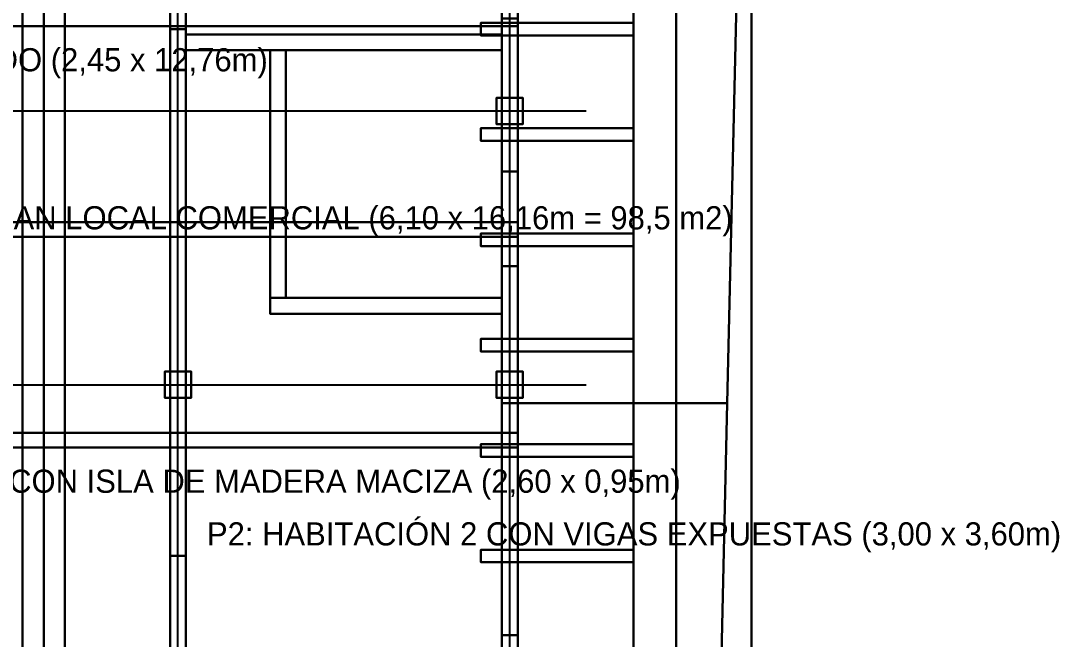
# Model space of a CAD drawing. Extents: x -0.9 to 15, y 0 to 25.9.
# Drawn here: x 4.43 to 14.29, y 12.61 to 18.48 of the extents above; entities that cross this region are included whole.
import ezdxf

# ---------------------------------------------------------------- set-up
doc = ezdxf.new("R2010")
doc.units = 0
for name, color, linetype in [('CERCA_PERIMETRAL_3D', 7, 'CONTINUOUS'), ('CHALET_CUBIERTA_ALPINA_3D', 7, 'CONTINUOUS'), ('CHALET_P2_MUROS_MADERA_3D', 7, 'CONTINUOUS'), ('CHALET_P2_TABIQUES_3D', 7, 'CONTINUOUS'), ('CHALET_VIGAS_CANECILLOS_3D', 7, 'CONTINUOUS'), ('COLUMNAS_3D', 7, 'CONTINUOUS'), ('EJES_ESTRUCTURALES', 7, 'CONTINUOUS'), ('LOSA_PISO_3D', 7, 'CONTINUOUS'), ('MUROS_EXTERIORES_3D', 7, 'CONTINUOUS'), ('P2_COLUMNAS_3D', 7, 'CONTINUOUS'), ('P2_LOSA_PISO_3D', 7, 'CONTINUOUS'), ('P2_ROTULOS', 7, 'CONTINUOUS'), ('PLANTA_SEGUNDO_PISO_2D', 7, 'CONTINUOUS'), ('ROTULOS_TEXTO', 7, 'CONTINUOUS'), ('TERRENO_3D', 7, 'CONTINUOUS')]:
    doc.layers.add(name, color=color, linetype=linetype)

msp = doc.modelspace()

# ---------------------------------------------------------------- linework, layer by layer
at = {"layer": 'CERCA_PERIMETRAL_3D', "color": 7}
for points in [[(10.6543, 0.23, -2.55), (10.6543, 24.94, -2.55), (11.3703, 24.94, -2.55), (11.3703, 0.23, -2.55)], [(10.6543, 0.23, 0.5), (11.3703, 0.23, 0.5), (11.3703, 24.94, 0.5), (10.6543, 24.94, 0.5)], [(10.6543, 24.94, -2.55), (10.6543, 0.23, -2.55), (10.6543, 0.23, 0.5), (10.6543, 24.94, 0.5)], [(11.3703, 0.23, -2.55), (11.3703, 24.94, -2.55), (11.3703, 24.94, 0.5), (11.3703, 0.23, 0.5)]]:
    msp.add_3dface(points, dxfattribs=at)
at = {"layer": 'CHALET_CUBIERTA_ALPINA_3D', "color": 1}
for points in [[(-0.95, 1.9, 5.4), (-0.95, 25.91, 5.4), (4.65, 25.91, 9.72), (4.65, 1.9, 9.72)], [(-0.95, 1.9, 5.6), (4.65, 1.9, 9.92), (4.65, 25.91, 9.92), (-0.95, 25.91, 5.6)], [(4.45, 1.9, 9.87), (4.45, 25.91, 9.87), (4.85, 25.91, 9.87), (4.85, 1.9, 9.87)], [(4.45, 1.9, 10), (4.85, 1.9, 10), (4.85, 25.91, 10), (4.45, 25.91, 10)], [(4.45, 25.91, 9.87), (4.45, 1.9, 9.87), (4.45, 1.9, 10), (4.45, 25.91, 10)], [(4.65, 1.9, 9.72), (4.65, 25.91, 9.72), (4.65, 25.91, 9.92), (4.65, 1.9, 9.92)], [(4.65, 1.9, 9.72), (4.65, 25.91, 9.72), (10.25, 25.91, 5.4), (10.25, 1.9, 5.4)], [(4.65, 1.9, 9.92), (10.25, 1.9, 5.6), (10.25, 25.91, 5.6), (4.65, 25.91, 9.92)], [(4.65, 25.91, 9.72), (4.65, 1.9, 9.72), (4.65, 1.9, 9.92), (4.65, 25.91, 9.92)], [(4.85, 1.9, 9.87), (4.85, 25.91, 9.87), (4.85, 25.91, 10), (4.85, 1.9, 10)], [(10.25, 1.9, 5.4), (10.25, 25.91, 5.4), (10.25, 25.91, 5.6), (10.25, 1.9, 5.6)]]:
    msp.add_3dface(points, dxfattribs=at)
at = {"layer": 'CHALET_P2_MUROS_MADERA_3D', "color": 6}
for points in [[(9, 17.05, 3), (9, 19.4, 3), (9.15, 19.4, 3), (9.15, 17.05, 3)], [(9, 17.05, 5.85), (9.15, 17.05, 5.85), (9.15, 19.4, 5.85), (9, 19.4, 5.85)], [(9, 19.4, 3), (9, 17.05, 3), (9, 17.05, 5.85), (9, 19.4, 5.85)], [(9.15, 17.05, 3), (9.15, 19.4, 3), (9.15, 19.4, 5.85), (9.15, 17.05, 5.85)], [(9, 16.15, 3), (9, 17.05, 3), (9.15, 17.05, 3), (9.15, 16.15, 3)], [(9, 16.15, 4.1), (9.15, 16.15, 4.1), (9.15, 17.05, 4.1), (9, 17.05, 4.1)], [(9.15, 17.05, 3), (9, 17.05, 3), (9, 17.05, 4.1), (9.15, 17.05, 4.1)], [(9, 17.05, 3), (9, 16.15, 3), (9, 16.15, 4.1), (9, 17.05, 4.1)], [(9, 16.15, 5), (9, 17.05, 5), (9.15, 17.05, 5), (9.15, 16.15, 5)], [(9, 16.15, 5.85), (9.15, 16.15, 5.85), (9.15, 17.05, 5.85), (9, 17.05, 5.85)], [(9.15, 17.05, 5), (9, 17.05, 5), (9, 17.05, 5.85), (9.15, 17.05, 5.85)], [(9, 17.05, 5), (9, 16.15, 5), (9, 16.15, 5.85), (9, 17.05, 5.85)], [(9, 17.05, 3), (9.15, 17.05, 3), (9.15, 17.05, 5.85), (9, 17.05, 5.85)], [(9.15, 16.15, 3), (9.15, 17.05, 3), (9.15, 17.05, 4.1), (9.15, 16.15, 4.1)], [(9.15, 16.15, 5), (9.15, 17.05, 5), (9.15, 17.05, 5.85), (9.15, 16.15, 5.85)], [(9, 14.85, 3), (9, 16.15, 3), (9.15, 16.15, 3), (9.15, 14.85, 3)], [(9, 14.85, 5.85), (9.15, 14.85, 5.85), (9.15, 16.15, 5.85), (9, 16.15, 5.85)], [(9.15, 16.15, 3), (9, 16.15, 3), (9, 16.15, 5.85), (9.15, 16.15, 5.85)], [(9, 16.15, 3), (9, 14.85, 3), (9, 14.85, 5.85), (9, 16.15, 5.85)], [(9, 16.15, 3), (9.15, 16.15, 3), (9.15, 16.15, 4.1), (9, 16.15, 4.1)], [(9, 16.15, 5), (9.15, 16.15, 5), (9.15, 16.15, 5.85), (9, 16.15, 5.85)], [(9.15, 14.85, 3), (9.15, 16.15, 3), (9.15, 16.15, 5.85), (9.15, 14.85, 5.85)], [(9, 12.65, 3), (9, 14.85, 3), (9.15, 14.85, 3), (9.15, 12.65, 3)], [(9, 12.65, 4), (9.15, 12.65, 4), (9.15, 14.85, 4), (9, 14.85, 4)], [(9.15, 14.85, 3), (9, 14.85, 3), (9, 14.85, 4), (9.15, 14.85, 4)], [(9, 14.85, 3), (9, 12.65, 3), (9, 12.65, 4), (9, 14.85, 4)], [(9, 12.65, 5.2), (9, 14.85, 5.2), (9.15, 14.85, 5.2), (9.15, 12.65, 5.2)], [(9, 12.65, 5.85), (9.15, 12.65, 5.85), (9.15, 14.85, 5.85), (9, 14.85, 5.85)], [(9.15, 14.85, 5.2), (9, 14.85, 5.2), (9, 14.85, 5.85), (9.15, 14.85, 5.85)], [(9, 14.85, 5.2), (9, 12.65, 5.2), (9, 12.65, 5.85), (9, 14.85, 5.85)], [(9, 14.85, 3), (9.15, 14.85, 3), (9.15, 14.85, 5.85), (9, 14.85, 5.85)], [(9.15, 12.65, 3), (9.15, 14.85, 3), (9.15, 14.85, 4), (9.15, 12.65, 4)], [(9.15, 12.65, 5.2), (9.15, 14.85, 5.2), (9.15, 14.85, 5.85), (9.15, 12.65, 5.85)], [(9, 11, 3), (9, 12.65, 3), (9.15, 12.65, 3), (9.15, 11, 3)], [(9, 11, 5.85), (9.15, 11, 5.85), (9.15, 12.65, 5.85), (9, 12.65, 5.85)], [(9.15, 12.65, 3), (9, 12.65, 3), (9, 12.65, 5.85), (9.15, 12.65, 5.85)], [(9, 12.65, 3), (9, 11, 3), (9, 11, 5.85), (9, 12.65, 5.85)], [(9, 12.65, 3), (9.15, 12.65, 3), (9.15, 12.65, 4), (9, 12.65, 4)], [(9, 12.65, 5.2), (9.15, 12.65, 5.2), (9.15, 12.65, 5.85), (9, 12.65, 5.85)], [(9.15, 11, 3), (9.15, 12.65, 3), (9.15, 12.65, 5.85), (9.15, 11, 5.85)]]:
    msp.add_3dface(points, dxfattribs=at)
at = {"layer": 'CHALET_P2_TABIQUES_3D', "color": 6}
for points in [[(5.85, 18.4, 5.1), (5.85, 19.3, 5.1), (6, 19.3, 5.1), (6, 18.4, 5.1)], [(5.85, 18.4, 5.85), (6, 18.4, 5.85), (6, 19.3, 5.85), (5.85, 19.3, 5.85)], [(5.85, 19.3, 5.1), (5.85, 18.4, 5.1), (5.85, 18.4, 5.85), (5.85, 19.3, 5.85)], [(6, 18.4, 5.1), (6, 19.3, 5.1), (6, 19.3, 5.85), (6, 18.4, 5.85)], [(5.85, 13.4, 3), (5.85, 18.4, 3), (6, 18.4, 3), (6, 13.4, 3)], [(5.85, 13.4, 5.85), (6, 13.4, 5.85), (6, 18.4, 5.85), (5.85, 18.4, 5.85)], [(6, 18.4, 3), (5.85, 18.4, 3), (5.85, 18.4, 5.85), (6, 18.4, 5.85)], [(5.85, 18.4, 3), (5.85, 13.4, 3), (5.85, 13.4, 5.85), (5.85, 18.4, 5.85)], [(5.85, 18.4, 5.1), (6, 18.4, 5.1), (6, 18.4, 5.85), (5.85, 18.4, 5.85)], [(6, 13.4, 3), (6, 18.4, 3), (6, 18.4, 5.85), (6, 13.4, 5.85)], [(6, 18.2, 3), (6, 18.35, 3), (9, 18.35, 3), (9, 18.2, 3)], [(6, 18.2, 5.85), (9, 18.2, 5.85), (9, 18.35, 5.85), (6, 18.35, 5.85)], [(9, 18.35, 3), (6, 18.35, 3), (6, 18.35, 5.85), (9, 18.35, 5.85)], [(6, 18.35, 3), (6, 18.2, 3), (6, 18.2, 5.85), (6, 18.35, 5.85)], [(9, 18.2, 3), (9, 18.35, 3), (9, 18.35, 5.85), (9, 18.2, 5.85)], [(6, 18.2, 3), (9, 18.2, 3), (9, 18.2, 5.85), (6, 18.2, 5.85)], [(6.8, 15.85, 3), (6.8, 18.2, 3), (6.95, 18.2, 3), (6.95, 15.85, 3)], [(6.8, 15.85, 5.85), (6.95, 15.85, 5.85), (6.95, 18.2, 5.85), (6.8, 18.2, 5.85)], [(6.95, 18.2, 3), (6.8, 18.2, 3), (6.8, 18.2, 5.85), (6.95, 18.2, 5.85)], [(6.8, 18.2, 3), (6.8, 15.85, 3), (6.8, 15.85, 5.85), (6.8, 18.2, 5.85)], [(6.95, 15.85, 3), (6.95, 18.2, 3), (6.95, 18.2, 5.85), (6.95, 15.85, 5.85)], [(6.8, 15.85, 3), (6.95, 15.85, 3), (6.95, 15.85, 5.85), (6.8, 15.85, 5.85)], [(5.85, 12.5, 5.1), (5.85, 13.4, 5.1), (6, 13.4, 5.1), (6, 12.5, 5.1)], [(5.85, 12.5, 5.85), (6, 12.5, 5.85), (6, 13.4, 5.85), (5.85, 13.4, 5.85)], [(6, 13.4, 5.1), (5.85, 13.4, 5.1), (5.85, 13.4, 5.85), (6, 13.4, 5.85)], [(5.85, 13.4, 5.1), (5.85, 12.5, 5.1), (5.85, 12.5, 5.85), (5.85, 13.4, 5.85)], [(5.85, 13.4, 3), (6, 13.4, 3), (6, 13.4, 5.85), (5.85, 13.4, 5.85)], [(6, 12.5, 5.1), (6, 13.4, 5.1), (6, 13.4, 5.85), (6, 12.5, 5.85)]]:
    msp.add_3dface(points, dxfattribs=at)
at = {"layer": 'CHALET_P2_TABIQUES_3D', "color": 8}
for points in [[(6.8, 15.7, 3), (6.8, 15.85, 3), (9, 15.85, 3), (9, 15.7, 3)], [(6.8, 15.7, 5.85), (9, 15.7, 5.85), (9, 15.85, 5.85), (6.8, 15.85, 5.85)], [(9, 15.85, 3), (6.8, 15.85, 3), (6.8, 15.85, 5.85), (9, 15.85, 5.85)], [(6.8, 15.85, 3), (6.8, 15.7, 3), (6.8, 15.7, 5.85), (6.8, 15.85, 5.85)], [(9, 15.7, 3), (9, 15.85, 3), (9, 15.85, 5.85), (9, 15.7, 5.85)], [(6.8, 15.7, 3), (9, 15.7, 3), (9, 15.7, 5.85), (6.8, 15.7, 5.85)]]:
    msp.add_3dface(points, dxfattribs=at)
at = {"layer": 'CHALET_VIGAS_CANECILLOS_3D', "color": 6}
for points in [[(0.15, 18.43, 2.7), (0.15, 18.57, 2.7), (9.15, 18.57, 2.7), (9.15, 18.43, 2.7)], [(0.15, 18.43, 2.85), (9.15, 18.43, 2.85), (9.15, 18.57, 2.85), (0.15, 18.57, 2.85)], [(9.15, 18.43, 2.7), (9.15, 18.57, 2.7), (9.15, 18.57, 2.85), (9.15, 18.43, 2.85)], [(8.8, 18.34, 5.25), (8.8, 18.46, 5.25), (10.25, 18.46, 5.25), (10.25, 18.34, 5.25)], [(8.8, 18.34, 5.4), (10.25, 18.34, 5.4), (10.25, 18.46, 5.4), (8.8, 18.46, 5.4)], [(10.25, 18.46, 5.25), (8.8, 18.46, 5.25), (8.8, 18.46, 5.4), (10.25, 18.46, 5.4)], [(8.8, 18.46, 5.25), (8.8, 18.34, 5.25), (8.8, 18.34, 5.4), (8.8, 18.46, 5.4)], [(10.25, 18.34, 5.25), (10.25, 18.46, 5.25), (10.25, 18.46, 5.4), (10.25, 18.34, 5.4)], [(0.15, 18.43, 2.7), (9.15, 18.43, 2.7), (9.15, 18.43, 2.85), (0.15, 18.43, 2.85)], [(8.8, 18.34, 5.25), (10.25, 18.34, 5.25), (10.25, 18.34, 5.4), (8.8, 18.34, 5.4)], [(8.8, 17.34, 5.25), (8.8, 17.46, 5.25), (10.25, 17.46, 5.25), (10.25, 17.34, 5.25)], [(8.8, 17.34, 5.4), (10.25, 17.34, 5.4), (10.25, 17.46, 5.4), (8.8, 17.46, 5.4)], [(10.25, 17.46, 5.25), (8.8, 17.46, 5.25), (8.8, 17.46, 5.4), (10.25, 17.46, 5.4)], [(8.8, 17.46, 5.25), (8.8, 17.34, 5.25), (8.8, 17.34, 5.4), (8.8, 17.46, 5.4)], [(10.25, 17.34, 5.25), (10.25, 17.46, 5.25), (10.25, 17.46, 5.4), (10.25, 17.34, 5.4)], [(8.8, 17.34, 5.25), (10.25, 17.34, 5.25), (10.25, 17.34, 5.4), (8.8, 17.34, 5.4)], [(0.15, 16.43, 2.7), (0.15, 16.57, 2.7), (9.15, 16.57, 2.7), (9.15, 16.43, 2.7)], [(0.15, 16.43, 2.85), (9.15, 16.43, 2.85), (9.15, 16.57, 2.85), (0.15, 16.57, 2.85)], [(9.15, 16.57, 2.7), (0.15, 16.57, 2.7), (0.15, 16.57, 2.85), (9.15, 16.57, 2.85)], [(9.15, 16.43, 2.7), (9.15, 16.57, 2.7), (9.15, 16.57, 2.85), (9.15, 16.43, 2.85)], [(0.15, 16.43, 2.7), (9.15, 16.43, 2.7), (9.15, 16.43, 2.85), (0.15, 16.43, 2.85)], [(8.8, 16.34, 5.25), (8.8, 16.46, 5.25), (10.25, 16.46, 5.25), (10.25, 16.34, 5.25)], [(8.8, 16.34, 5.4), (10.25, 16.34, 5.4), (10.25, 16.46, 5.4), (8.8, 16.46, 5.4)], [(10.25, 16.46, 5.25), (8.8, 16.46, 5.25), (8.8, 16.46, 5.4), (10.25, 16.46, 5.4)], [(8.8, 16.46, 5.25), (8.8, 16.34, 5.25), (8.8, 16.34, 5.4), (8.8, 16.46, 5.4)], [(10.25, 16.34, 5.25), (10.25, 16.46, 5.25), (10.25, 16.46, 5.4), (10.25, 16.34, 5.4)], [(8.8, 16.34, 5.25), (10.25, 16.34, 5.25), (10.25, 16.34, 5.4), (8.8, 16.34, 5.4)], [(8.8, 15.34, 5.25), (8.8, 15.46, 5.25), (10.25, 15.46, 5.25), (10.25, 15.34, 5.25)], [(8.8, 15.34, 5.4), (10.25, 15.34, 5.4), (10.25, 15.46, 5.4), (8.8, 15.46, 5.4)], [(10.25, 15.46, 5.25), (8.8, 15.46, 5.25), (8.8, 15.46, 5.4), (10.25, 15.46, 5.4)], [(8.8, 15.46, 5.25), (8.8, 15.34, 5.25), (8.8, 15.34, 5.4), (8.8, 15.46, 5.4)], [(10.25, 15.34, 5.25), (10.25, 15.46, 5.25), (10.25, 15.46, 5.4), (10.25, 15.34, 5.4)], [(8.8, 15.34, 5.25), (10.25, 15.34, 5.25), (10.25, 15.34, 5.4), (8.8, 15.34, 5.4)], [(0.15, 14.43, 2.7), (0.15, 14.57, 2.7), (9.15, 14.57, 2.7), (9.15, 14.43, 2.7)], [(0.15, 14.43, 2.85), (9.15, 14.43, 2.85), (9.15, 14.57, 2.85), (0.15, 14.57, 2.85)], [(9.15, 14.57, 2.7), (0.15, 14.57, 2.7), (0.15, 14.57, 2.85), (9.15, 14.57, 2.85)], [(9.15, 14.43, 2.7), (9.15, 14.57, 2.7), (9.15, 14.57, 2.85), (9.15, 14.43, 2.85)], [(0.15, 14.43, 2.7), (9.15, 14.43, 2.7), (9.15, 14.43, 2.85), (0.15, 14.43, 2.85)], [(8.8, 14.34, 5.25), (8.8, 14.46, 5.25), (10.25, 14.46, 5.25), (10.25, 14.34, 5.25)], [(8.8, 14.34, 5.4), (10.25, 14.34, 5.4), (10.25, 14.46, 5.4), (8.8, 14.46, 5.4)], [(10.25, 14.46, 5.25), (8.8, 14.46, 5.25), (8.8, 14.46, 5.4), (10.25, 14.46, 5.4)], [(8.8, 14.46, 5.25), (8.8, 14.34, 5.25), (8.8, 14.34, 5.4), (8.8, 14.46, 5.4)], [(10.25, 14.34, 5.25), (10.25, 14.46, 5.25), (10.25, 14.46, 5.4), (10.25, 14.34, 5.4)], [(8.8, 14.34, 5.25), (10.25, 14.34, 5.25), (10.25, 14.34, 5.4), (8.8, 14.34, 5.4)], [(8.8, 13.34, 5.25), (8.8, 13.46, 5.25), (10.25, 13.46, 5.25), (10.25, 13.34, 5.25)], [(8.8, 13.34, 5.4), (10.25, 13.34, 5.4), (10.25, 13.46, 5.4), (8.8, 13.46, 5.4)], [(10.25, 13.46, 5.25), (8.8, 13.46, 5.25), (8.8, 13.46, 5.4), (10.25, 13.46, 5.4)], [(8.8, 13.46, 5.25), (8.8, 13.34, 5.25), (8.8, 13.34, 5.4), (8.8, 13.46, 5.4)], [(10.25, 13.34, 5.25), (10.25, 13.46, 5.25), (10.25, 13.46, 5.4), (10.25, 13.34, 5.4)], [(8.8, 13.34, 5.25), (10.25, 13.34, 5.25), (10.25, 13.34, 5.4), (8.8, 13.34, 5.4)]]:
    msp.add_3dface(points, dxfattribs=at)
at = {"layer": 'COLUMNAS_3D', "color": 1}
for points in [[(8.95, 17.5), (8.95, 17.75), (9.2, 17.75), (9.2, 17.5)], [(8.95, 17.5, 2.85), (9.2, 17.5, 2.85), (9.2, 17.75, 2.85), (8.95, 17.75, 2.85)], [(9.2, 17.75), (8.95, 17.75), (8.95, 17.75, 2.85), (9.2, 17.75, 2.85)], [(8.95, 17.75), (8.95, 17.5), (8.95, 17.5, 2.85), (8.95, 17.75, 2.85)], [(9.2, 17.5), (9.2, 17.75), (9.2, 17.75, 2.85), (9.2, 17.5, 2.85)], [(8.95, 17.5), (9.2, 17.5), (9.2, 17.5, 2.85), (8.95, 17.5, 2.85)], [(5.8, 14.9), (5.8, 15.15), (6.05, 15.15), (6.05, 14.9)], [(5.8, 14.9, 2.85), (6.05, 14.9, 2.85), (6.05, 15.15, 2.85), (5.8, 15.15, 2.85)], [(6.05, 15.15), (5.8, 15.15), (5.8, 15.15, 2.85), (6.05, 15.15, 2.85)], [(5.8, 15.15), (5.8, 14.9), (5.8, 14.9, 2.85), (5.8, 15.15, 2.85)], [(6.05, 14.9), (6.05, 15.15), (6.05, 15.15, 2.85), (6.05, 14.9, 2.85)], [(8.95, 14.9), (8.95, 15.15), (9.2, 15.15), (9.2, 14.9)], [(8.95, 14.9, 2.85), (9.2, 14.9, 2.85), (9.2, 15.15, 2.85), (8.95, 15.15, 2.85)], [(9.2, 15.15), (8.95, 15.15), (8.95, 15.15, 2.85), (9.2, 15.15, 2.85)], [(8.95, 15.15), (8.95, 14.9), (8.95, 14.9, 2.85), (8.95, 15.15, 2.85)], [(9.2, 14.9), (9.2, 15.15), (9.2, 15.15, 2.85), (9.2, 14.9, 2.85)], [(5.8, 14.9), (6.05, 14.9), (6.05, 14.9, 2.85), (5.8, 14.9, 2.85)], [(8.95, 14.9), (9.2, 14.9), (9.2, 14.9, 2.85), (8.95, 14.9, 2.85)]]:
    msp.add_3dface(points, dxfattribs=at)
at = {"layer": 'EJES_ESTRUCTURALES', "color": 4}
for p, q in [((5.925, 2.2), (5.925, 25.51)), ((9.075, 2.2), (9.075, 25.51)), ((-0.6, 17.625), (9.8, 17.625)), ((-0.6, 15.025), (9.8, 15.025))]:
    msp.add_line(p, q, dxfattribs=at)
at = {"layer": 'LOSA_PISO_3D', "color": 8}
for points in [[(0.15, 10.35, -0.15), (0.15, 24.71, -0.15), (9.15, 24.71, -0.15), (9.15, 10.35, -0.15)], [(0.15, 10.35), (9.15, 10.35), (9.15, 24.71), (0.15, 24.71)], [(9.15, 10.35, -0.15), (9.15, 24.71, -0.15), (9.15, 24.71), (9.15, 10.35)]]:
    msp.add_3dface(points, dxfattribs=at)
at = {"layer": 'MUROS_EXTERIORES_3D', "color": 7}
for points in [[(9, 17.05), (9, 18.5), (9.15, 18.5), (9.15, 17.05)], [(9, 17.05, 2.85), (9.15, 17.05, 2.85), (9.15, 18.5, 2.85), (9, 18.5, 2.85)], [(9, 18.5), (9, 17.05), (9, 17.05, 2.85), (9, 18.5, 2.85)], [(9.15, 17.05), (9.15, 18.5), (9.15, 18.5, 2.85), (9.15, 17.05, 2.85)], [(9, 16.15), (9, 17.05), (9.15, 17.05), (9.15, 16.15)], [(9, 16.15, 1.1), (9.15, 16.15, 1.1), (9.15, 17.05, 1.1), (9, 17.05, 1.1)], [(9.15, 17.05), (9, 17.05), (9, 17.05, 1.1), (9.15, 17.05, 1.1)], [(9, 17.05), (9, 16.15), (9, 16.15, 1.1), (9, 17.05, 1.1)], [(9, 16.15, 2), (9, 17.05, 2), (9.15, 17.05, 2), (9.15, 16.15, 2)], [(9, 16.15, 2.85), (9.15, 16.15, 2.85), (9.15, 17.05, 2.85), (9, 17.05, 2.85)], [(9.15, 17.05, 2), (9, 17.05, 2), (9, 17.05, 2.85), (9.15, 17.05, 2.85)], [(9, 17.05, 2), (9, 16.15, 2), (9, 16.15, 2.85), (9, 17.05, 2.85)], [(9, 17.05), (9.15, 17.05), (9.15, 17.05, 2.85), (9, 17.05, 2.85)], [(9.15, 16.15), (9.15, 17.05), (9.15, 17.05, 1.1), (9.15, 16.15, 1.1)], [(9.15, 16.15, 2), (9.15, 17.05, 2), (9.15, 17.05, 2.85), (9.15, 16.15, 2.85)], [(9, 14.85), (9, 16.15), (9.15, 16.15), (9.15, 14.85)], [(9, 14.85, 2.85), (9.15, 14.85, 2.85), (9.15, 16.15, 2.85), (9, 16.15, 2.85)], [(9.15, 16.15), (9, 16.15), (9, 16.15, 2.85), (9.15, 16.15, 2.85)], [(9, 16.15), (9, 14.85), (9, 14.85, 2.85), (9, 16.15, 2.85)], [(9, 16.15), (9.15, 16.15), (9.15, 16.15, 1.1), (9, 16.15, 1.1)], [(9, 16.15, 2), (9.15, 16.15, 2), (9.15, 16.15, 2.85), (9, 16.15, 2.85)], [(9.15, 14.85), (9.15, 16.15), (9.15, 16.15, 2.85), (9.15, 14.85, 2.85)], [(9, 12.65), (9, 14.85), (9.15, 14.85), (9.15, 12.65)], [(9, 12.65, 1), (9.15, 12.65, 1), (9.15, 14.85, 1), (9, 14.85, 1)], [(9.15, 14.85), (9, 14.85), (9, 14.85, 1), (9.15, 14.85, 1)], [(9, 14.85), (9, 12.65), (9, 12.65, 1), (9, 14.85, 1)], [(9, 12.65, 2.1), (9, 14.85, 2.1), (9.15, 14.85, 2.1), (9.15, 12.65, 2.1)], [(9, 12.65, 2.85), (9.15, 12.65, 2.85), (9.15, 14.85, 2.85), (9, 14.85, 2.85)], [(9.15, 14.85, 2.1), (9, 14.85, 2.1), (9, 14.85, 2.85), (9.15, 14.85, 2.85)], [(9, 14.85, 2.1), (9, 12.65, 2.1), (9, 12.65, 2.85), (9, 14.85, 2.85)], [(9, 14.85), (9.15, 14.85), (9.15, 14.85, 2.85), (9, 14.85, 2.85)], [(9.15, 12.65), (9.15, 14.85), (9.15, 14.85, 1), (9.15, 12.65, 1)], [(9.15, 12.65, 2.1), (9.15, 14.85, 2.1), (9.15, 14.85, 2.85), (9.15, 12.65, 2.85)], [(9, 11), (9, 12.65), (9.15, 12.65), (9.15, 11)], [(9, 11, 2.85), (9.15, 11, 2.85), (9.15, 12.65, 2.85), (9, 12.65, 2.85)], [(9.15, 12.65), (9, 12.65), (9, 12.65, 2.85), (9.15, 12.65, 2.85)], [(9, 12.65), (9, 11), (9, 11, 2.85), (9, 12.65, 2.85)], [(9, 12.65), (9.15, 12.65), (9.15, 12.65, 1), (9, 12.65, 1)], [(9, 12.65, 2.1), (9.15, 12.65, 2.1), (9.15, 12.65, 2.85), (9, 12.65, 2.85)], [(9.15, 11), (9.15, 12.65), (9.15, 12.65, 2.85), (9.15, 11, 2.85)]]:
    msp.add_3dface(points, dxfattribs=at)
at = {"layer": 'P2_COLUMNAS_3D', "color": 1}
for points in [[(8.95, 17.5, 3), (8.95, 17.75, 3), (9.2, 17.75, 3), (9.2, 17.5, 3)], [(8.95, 17.5, 5.85), (9.2, 17.5, 5.85), (9.2, 17.75, 5.85), (8.95, 17.75, 5.85)], [(9.2, 17.75, 3), (8.95, 17.75, 3), (8.95, 17.75, 5.85), (9.2, 17.75, 5.85)], [(8.95, 17.75, 3), (8.95, 17.5, 3), (8.95, 17.5, 5.85), (8.95, 17.75, 5.85)], [(9.2, 17.5, 3), (9.2, 17.75, 3), (9.2, 17.75, 5.85), (9.2, 17.5, 5.85)], [(8.95, 17.5, 3), (9.2, 17.5, 3), (9.2, 17.5, 5.85), (8.95, 17.5, 5.85)], [(5.8, 14.9, 3), (5.8, 15.15, 3), (6.05, 15.15, 3), (6.05, 14.9, 3)], [(5.8, 14.9, 5.85), (6.05, 14.9, 5.85), (6.05, 15.15, 5.85), (5.8, 15.15, 5.85)], [(6.05, 15.15, 3), (5.8, 15.15, 3), (5.8, 15.15, 5.85), (6.05, 15.15, 5.85)], [(5.8, 15.15, 3), (5.8, 14.9, 3), (5.8, 14.9, 5.85), (5.8, 15.15, 5.85)], [(6.05, 14.9, 3), (6.05, 15.15, 3), (6.05, 15.15, 5.85), (6.05, 14.9, 5.85)], [(8.95, 14.9, 3), (8.95, 15.15, 3), (9.2, 15.15, 3), (9.2, 14.9, 3)], [(8.95, 14.9, 5.85), (9.2, 14.9, 5.85), (9.2, 15.15, 5.85), (8.95, 15.15, 5.85)], [(9.2, 15.15, 3), (8.95, 15.15, 3), (8.95, 15.15, 5.85), (9.2, 15.15, 5.85)], [(8.95, 15.15, 3), (8.95, 14.9, 3), (8.95, 14.9, 5.85), (8.95, 15.15, 5.85)], [(9.2, 14.9, 3), (9.2, 15.15, 3), (9.2, 15.15, 5.85), (9.2, 14.9, 5.85)], [(5.8, 14.9, 3), (6.05, 14.9, 3), (6.05, 14.9, 5.85), (5.8, 14.9, 5.85)], [(8.95, 14.9, 3), (9.2, 14.9, 3), (9.2, 14.9, 5.85), (8.95, 14.9, 5.85)]]:
    msp.add_3dface(points, dxfattribs=at)
at = {"layer": 'P2_LOSA_PISO_3D', "color": 6}
for points in [[(0.15, 10.35, 2.85), (0.15, 24.71, 2.85), (9.15, 24.71, 2.85), (9.15, 10.35, 2.85)], [(0.15, 10.35, 3), (9.15, 10.35, 3), (9.15, 24.71, 3), (0.15, 24.71, 3)], [(9.15, 10.35, 2.85), (9.15, 24.71, 2.85), (9.15, 24.71, 3), (9.15, 10.35, 3)]]:
    msp.add_3dface(points, dxfattribs=at)
at = {"layer": 'PLANTA_SEGUNDO_PISO_2D', "color": 1}
for p, q in [((4.65, 1.9), (4.65, 25.91)), ((10.25, 1.9), (10.25, 25.91)), ((9.2, 17.75, 3), (8.95, 17.75, 3)), ((8.95, 17.75, 3), (8.95, 17.5, 3)), ((9.2, 17.5, 3), (9.2, 17.75, 3)), ((8.95, 17.5, 3), (9.2, 17.5, 3)), ((6.05, 15.15, 3), (5.8, 15.15, 3)), ((5.8, 15.15, 3), (5.8, 14.9, 3)), ((6.05, 14.9, 3), (6.05, 15.15, 3)), ((9.2, 15.15, 3), (8.95, 15.15, 3)), ((8.95, 15.15, 3), (8.95, 14.9, 3)), ((9.2, 14.9, 3), (9.2, 15.15, 3)), ((5.8, 14.9, 3), (6.05, 14.9, 3)), ((8.95, 14.9, 3), (9.2, 14.9, 3))]:
    msp.add_line(p, q, dxfattribs=at)
at = {"layer": 'TERRENO_3D', "color": 3}
for points in [[(9.15, 14.85, -0.8), (9.15, 19.35, -0.4), (11.2422, 19.35, -0.4), (11.1392, 14.85, -0.8)], [(9.15, 14.85, -0.6), (11.1392, 14.85, -0.6), (11.2422, 19.35, -0.2), (9.15, 19.35, -0.2)], [(9.15, 19.35, -0.4), (9.15, 14.85, -0.8), (9.15, 14.85, -0.6), (9.15, 19.35, -0.2)], [(11.1392, 14.85, -0.8), (11.2422, 19.35, -0.4), (11.2422, 19.35, -0.2), (11.1392, 14.85, -0.6)], [(9.15, 10.35, -1.4), (9.15, 14.85, -0.8), (11.1392, 14.85, -0.8), (11.0361, 10.35, -1.4)], [(9.15, 10.35, -1.2), (11.0361, 10.35, -1.2), (11.1392, 14.85, -0.6), (9.15, 14.85, -0.6)], [(11.1392, 14.85, -0.8), (9.15, 14.85, -0.8), (9.15, 14.85, -0.6), (11.1392, 14.85, -0.6)], [(9.15, 14.85, -0.8), (9.15, 10.35, -1.4), (9.15, 10.35, -1.2), (9.15, 14.85, -0.6)], [(9.15, 14.85, -0.8), (11.1392, 14.85, -0.8), (11.1392, 14.85, -0.6), (9.15, 14.85, -0.6)], [(11.0361, 10.35, -1.4), (11.1392, 14.85, -0.8), (11.1392, 14.85, -0.6), (11.0361, 10.35, -1.2)]]:
    msp.add_3dface(points, dxfattribs=at)

# ---------------------------------------------------------------- texts
at = {"layer": 'P2_ROTULOS', "color": 6}
for s, p in [('P2: COCINA RÚSTICA CON ISLA DE MADERA MACIZA (2,60 x 0,95m)', (1.2, 14, 3.05)), ('P2: HABITACIÓN 2 CON VIGAS EXPUESTAS (3,00 x 3,60m)', (6.2, 13.5, 3.05))]:
    msp.add_text(s, height=0.22, dxfattribs=at).set_placement(p)
at = {"layer": 'ROTULOS_TEXTO', "color": 2}
for s, p in [('P1: GARAJE DOBLE PRIVADO (2,45 x 12,76m)', (0.45, 18, 0.05)), ('P1: GRAN LOCAL COMERCIAL (6,10 x 16,16m = 98,5 m2)', (3.4, 16.5, 0.05))]:
    msp.add_text(s, height=0.22, dxfattribs=at).set_placement(p)

doc.saveas('drawing.dxf')
